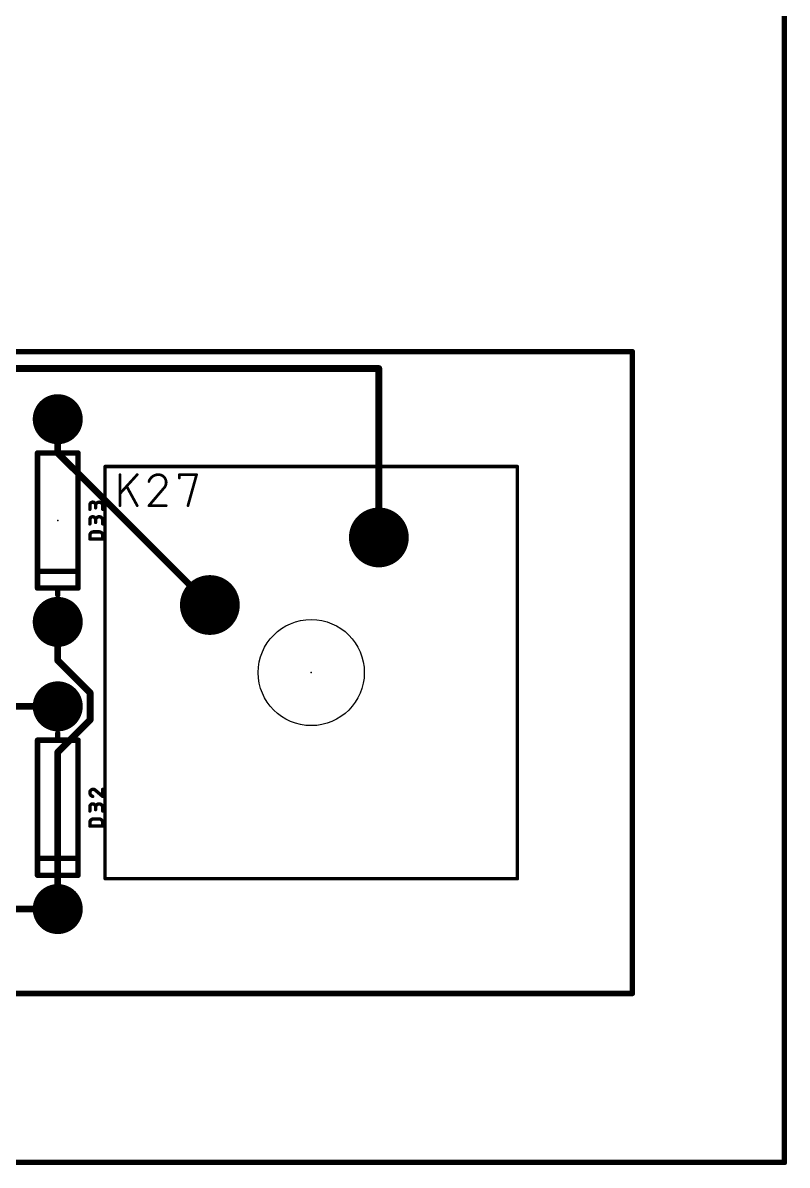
# Model space of a CAD drawing. Extents: x -5 to 151, y -26 to 100.
# Drawn here: x 121.88 to 150.6, y -26.14 to 16.8 of the extents above; entities that cross this region are included whole.
import ezdxf

# ---------------------------------------------------------------- set-up
doc = ezdxf.new("R2010")
doc.units = 0
for name, color, linetype in [('1', 12, 'CONTINUOUS'), ('16', 132, 'CONTINUOUS'), ('17', 110, 'CONTINUOUS'), ('20', 31, 'CONTINUOUS'), ('21', 253, 'CONTINUOUS'), ('23', 53, 'CONTINUOUS'), ('25', 253, 'CONTINUOUS'), ('51', 253, 'CONTINUOUS')]:
    doc.layers.add(name, color=color, linetype=linetype)

# ---------------------------------------------------------------- blocks, each defined once
blk = doc.blocks.new('ROUNDP')
at = {"const_width": 0.5}
blk.add_lwpolyline([(0, -0.25, 1), (0, 0.25, 1), (0, -0.25)], format="xyb", dxfattribs=at)

msp = doc.modelspace()

# ---------------------------------------------------------------- linework, layer by layer
at = {"layer": '1'}
for points, const_width in [([(144.78, 4.445), (119.38, 4.445)], 0.1524), ([(144.78, -19.685), (144.78, 4.445)], 0.1524), ([(118.745, 3.81), (135.255, 3.81)], 0.254), ([(135.255, 3.81), (135.255, -2.54)], 0.254), ([(82.55, -19.685), (144.78, -19.685)], 0.1524)]:
    msp.add_lwpolyline(points, dxfattribs=dict(at, const_width=const_width))
for points, const_width in [([(144.8181, 4.445, 1), (144.7419, 4.445)], 0.0762), ([(144.78, 4.4069, 1), (144.78, 4.4831)], 0.0762), ([(135.3185, 3.81, 1), (135.1915, 3.81)], 0.127), ([(135.255, 3.7465, 1), (135.255, 3.8735)], 0.127), ([(135.1915, -2.54, 1), (135.3185, -2.54)], 0.127), ([(144.7419, -19.685, 1), (144.8181, -19.685)], 0.0762), ([(144.78, -19.7231, 1), (144.78, -19.6469)], 0.0762)]:
    msp.add_lwpolyline(points, format="xyb", dxfattribs=dict(at, const_width=const_width))
at = {"layer": '16'}
for points, const_width in [([(144.78, 4.445), (119.38, 4.445)], 0.1524), ([(144.78, -19.685), (144.78, 4.445)], 0.1524), ([(123.19, 0.635), (123.19, 1.905)], 0.254), ([(128.905, -5.08), (123.19, 0.635)], 0.254), ([(123.19, -5.715), (123.19, -7.1658)], 0.254), ([(123.19, -7.1658), (124.4092, -8.385)], 0.254), ([(124.4092, -8.385), (124.4092, -9.395)], 0.254), ([(123.19, -8.89), (119.3713, -8.89)], 0.254), ([(124.4092, -9.395), (123.19, -10.6142)], 0.254), ([(123.19, -10.6142), (123.19, -16.51)], 0.254), ([(123.19, -16.51), (104.14, -16.51)], 0.254), ([(82.55, -19.685), (144.78, -19.685)], 0.1524)]:
    msp.add_lwpolyline(points, dxfattribs=dict(at, const_width=const_width))
for points, const_width in [([(144.8181, 4.445, 1), (144.7419, 4.445)], 0.0762), ([(144.78, 4.4069, 1), (144.78, 4.4831)], 0.0762), ([(123.2535, 1.905, 1), (123.1265, 1.905)], 0.127), ([(123.2349, 0.6799, 1), (123.1451, 0.5901)], 0.127), ([(123.1265, 0.635, 1), (123.2535, 0.635)], 0.127), ([(128.8601, -5.1249, 1), (128.9499, -5.0351)], 0.127), ([(123.2535, -5.715, 1), (123.1265, -5.715)], 0.127), ([(123.2349, -7.1209, 1), (123.1451, -7.2107)], 0.127), ([(123.1265, -7.1658, 1), (123.2535, -7.1658)], 0.127), ([(124.4727, -8.385, 1), (124.3457, -8.385)], 0.127), ([(124.3643, -8.4299, 1), (124.4541, -8.3401)], 0.127), ([(123.19, -8.9535, 1), (123.19, -8.8265)], 0.127), ([(124.3457, -9.395, 1), (124.4727, -9.395)], 0.127), ([(124.4541, -9.4399, 1), (124.3643, -9.3501)], 0.127), ([(123.2535, -10.6142, 1), (123.1265, -10.6142)], 0.127), ([(123.1451, -10.5693, 1), (123.2349, -10.6591)], 0.127), ([(123.1265, -16.51, 1), (123.2535, -16.51)], 0.127), ([(123.19, -16.5735, 1), (123.19, -16.4465)], 0.127), ([(144.7419, -19.685, 1), (144.8181, -19.685)], 0.0762), ([(144.78, -19.7231, 1), (144.78, -19.6469)], 0.0762)]:
    msp.add_lwpolyline(points, format="xyb", dxfattribs=dict(at, const_width=const_width))
at = {"layer": '20', "const_width": 0.2032}
for points in [[(150.495, -26.035), (150.495, 100.33)], [(150.495, -26.035), (-5.08, -26.035)]]:
    msp.add_lwpolyline(points, dxfattribs=at)
at = {"layer": '20', "const_width": 0.1016}
for points in [[(150.4442, -26.035, 1), (150.5458, -26.035)], [(150.495, -26.0858, 1), (150.495, -25.9842)]]:
    msp.add_lwpolyline(points, format="xyb", dxfattribs=at)
at = {"layer": '20'}
msp.add_circle((132.715, -7.62), 1.9939, dxfattribs=at)
at = {"layer": '21', "const_width": 0.2032}
for points in [[(144.78, 4.445), (119.38, 4.445)], [(144.78, -19.685), (144.78, 4.445)], [(123.19, 0.635), (123.19, 0.889)], [(122.428, -4.445), (122.428, 0.635)], [(122.428, 0.635), (123.19, 0.635)], [(123.19, 0.635), (123.952, 0.635)], [(123.952, 0.635), (123.952, -4.445)], [(123.825, -3.81), (122.555, -3.81)], [(123.19, -4.445), (122.428, -4.445)], [(123.952, -4.445), (123.19, -4.445)], [(123.19, -4.445), (123.19, -4.699)], [(123.19, -10.16), (123.19, -9.906)], [(122.428, -15.24), (122.428, -10.16)], [(122.428, -10.16), (123.19, -10.16)], [(123.19, -10.16), (123.952, -10.16)], [(123.952, -10.16), (123.952, -15.24)], [(123.825, -14.605), (122.555, -14.605)], [(123.19, -15.24), (122.428, -15.24)], [(123.952, -15.24), (123.19, -15.24)], [(123.19, -15.24), (123.19, -15.494)], [(144.78, -19.685), (82.55, -19.685)]]:
    msp.add_lwpolyline(points, dxfattribs=at)
at = {"layer": '21', "const_width": 0.1016}
for points in [[(144.8308, 4.445, 1), (144.7292, 4.445)], [(144.78, 4.3942, 1), (144.78, 4.4958)], [(123.2408, 0.889, 1), (123.1392, 0.889)], [(122.4788, 0.635, 1), (122.3772, 0.635)], [(122.428, 0.6858, 1), (122.428, 0.5842)], [(123.19, 0.6858, 1), (123.19, 0.5842)], [(123.1392, 0.635, 1), (123.2408, 0.635)], [(123.19, 0.5842, 1), (123.19, 0.6858)], [(124.0028, 0.635, 1), (123.9012, 0.635)], [(123.952, 0.5842, 1), (123.952, 0.6858)], [(122.555, -3.7592, 1), (122.555, -3.8608)], [(123.825, -3.8608, 1), (123.825, -3.7592)], [(122.428, -4.3942, 1), (122.428, -4.4958)], [(122.3772, -4.445, 1), (122.4788, -4.445)], [(123.19, -4.3942, 1), (123.19, -4.4958)], [(123.2408, -4.445, 1), (123.1392, -4.445)], [(123.1392, -4.699, 1), (123.2408, -4.699)], [(123.19, -4.4958, 1), (123.19, -4.3942)], [(123.9012, -4.445, 1), (124.0028, -4.445)], [(123.952, -4.4958, 1), (123.952, -4.3942)], [(123.2408, -9.906, 1), (123.1392, -9.906)], [(122.4788, -10.16, 1), (122.3772, -10.16)], [(122.428, -10.1092, 1), (122.428, -10.2108)], [(123.19, -10.1092, 1), (123.19, -10.2108)], [(123.1392, -10.16, 1), (123.2408, -10.16)], [(123.19, -10.2108, 1), (123.19, -10.1092)], [(124.0028, -10.16, 1), (123.9012, -10.16)], [(123.952, -10.2108, 1), (123.952, -10.1092)], [(122.555, -14.5542, 1), (122.555, -14.6558)], [(123.825, -14.6558, 1), (123.825, -14.5542)], [(122.428, -15.1892, 1), (122.428, -15.2908)], [(122.3772, -15.24, 1), (122.4788, -15.24)], [(123.19, -15.1892, 1), (123.19, -15.2908)], [(123.2408, -15.24, 1), (123.1392, -15.24)], [(123.1392, -15.494, 1), (123.2408, -15.494)], [(123.19, -15.2908, 1), (123.19, -15.1892)], [(123.9012, -15.24, 1), (124.0028, -15.24)], [(123.952, -15.2908, 1), (123.952, -15.1892)], [(144.7292, -19.685, 1), (144.8308, -19.685)], [(144.78, -19.7358, 1), (144.78, -19.6342)]]:
    msp.add_lwpolyline(points, format="xyb", dxfattribs=at)
at = {"layer": '23'}
for p in [(123.19, -1.905), (132.715, -7.62), (123.19, -12.7)]:
    msp.add_point(p, dxfattribs=at)
at = {"layer": '25'}
for points, const_width in [([(125.5268, -1.3462), (125.5268, -0.1778)], 0.1016), ([(126.1759, -0.1778), (125.5268, -0.8918)], 0.1016), ([(127.7578, -0.3076), (127.7578, -0.1778)], 0.1016), ([(127.7578, -0.1778), (128.4069, -0.1778)], 0.1016), ([(128.4069, -0.1778), (128.0823, -1.3462)], 0.1016), ([(126.1759, -1.3462), (125.7864, -0.6322)], 0.1016), ([(127.1665, -0.6971), (126.6148, -1.3462)], 0.1016), ([(124.3965, -1.4813), (124.3965, -1.3204)], 0.127), ([(124.611, -1.3204), (124.611, -1.4277)], 0.127), ([(124.8791, -1.4813), (124.8791, -1.3472)], 0.127), ([(126.6148, -1.3462), (127.2639, -1.3462)], 0.1016), ([(124.3965, -2.0299), (124.3965, -1.869)], 0.127), ([(124.611, -1.869), (124.611, -1.9763)], 0.127), ([(124.8791, -2.0299), (124.8791, -1.8959)], 0.127), ([(124.3965, -2.5968), (124.3965, -2.4628)], 0.127), ([(124.8791, -2.5968), (124.3965, -2.5968)], 0.127), ([(124.5306, -2.3287), (124.745, -2.3287)], 0.127), ([(124.8791, -2.4628), (124.8791, -2.5968)], 0.127), ([(124.611, -12.0484), (124.8791, -12.2763)], 0.127), ([(124.8791, -12.2763), (124.8791, -12.0082)], 0.127), ([(124.3965, -12.8249), (124.3965, -12.664)], 0.127), ([(124.611, -12.664), (124.611, -12.7713)], 0.127), ([(124.8791, -12.8249), (124.8791, -12.6909)], 0.127), ([(124.3965, -13.3918), (124.3965, -13.2578)], 0.127), ([(124.5306, -13.1237), (124.745, -13.1237)], 0.127), ([(124.8791, -13.2578), (124.8791, -13.3918)], 0.127), ([(124.8791, -13.3918), (124.3965, -13.3918)], 0.127)]:
    msp.add_lwpolyline(points, dxfattribs=dict(at, const_width=const_width))
for points, const_width in [([(125.5522, -0.1778, 1), (125.5014, -0.1778)], 0.0508), ([(126.1947, -0.1949, 1), (126.1571, -0.1607)], 0.0508), ([(126.9718, -0.1778, 0.3252), (126.6148, -0.4374)], 0.1016), ([(126.5906, -0.4296, 1), (126.6389, -0.4453)], 0.0508), ([(127.2639, -0.4699, 0.4142), (126.9718, -0.1778)], 0.1016), ([(126.9718, -0.1524, 1), (126.9718, -0.2032)], 0.0508), ([(126.9718, -0.2032, 1), (126.9718, -0.1524)], 0.0508), ([(127.1665, -0.6971, 0.2053), (127.2639, -0.4699)], 0.1016), ([(127.2893, -0.4699, 1), (127.2385, -0.4699)], 0.0508), ([(127.7832, -0.1778, 1), (127.7324, -0.1778)], 0.0508), ([(127.7578, -0.1524, 1), (127.7578, -0.2032)], 0.0508), ([(127.7324, -0.3076, 1), (127.7832, -0.3076)], 0.0508), ([(128.4313, -0.1846, 1), (128.3824, -0.171)], 0.0508), ([(128.4069, -0.2032, 1), (128.4069, -0.1524)], 0.0508), ([(125.508, -0.8747, 1), (125.5456, -0.9089)], 0.0508), ([(125.8087, -0.62, 1), (125.7641, -0.6443)], 0.0508), ([(127.149, -0.6787, 1), (127.184, -0.7155)], 0.0508), ([(127.1859, -0.7135, 1), (127.1472, -0.6806)], 0.0508), ([(127.2385, -0.4699, 1), (127.2893, -0.4699)], 0.0508), ([(124.611, -1.3204, 1), (124.3965, -1.3204)], 0.127), ([(124.4283, -1.3204, 1), (124.3648, -1.3204)], 0.0635), ([(124.6427, -1.3204, 1), (124.5792, -1.3204)], 0.0635), ([(124.8791, -1.3472, 1), (124.611, -1.3472)], 0.127), ([(124.9109, -1.3472, 1), (124.8474, -1.3472)], 0.0635), ([(124.611, -1.869, 1), (124.3965, -1.869)], 0.127), ([(124.3648, -1.3204, 1), (124.4283, -1.3204)], 0.0635), ([(124.3648, -1.4813, 1), (124.4283, -1.4813)], 0.0635), ([(124.5792, -1.3204, 1), (124.6427, -1.3204)], 0.0635), ([(124.5792, -1.3472, 1), (124.6427, -1.3472)], 0.0635), ([(124.5792, -1.4277, 1), (124.6427, -1.4277)], 0.0635), ([(124.8791, -1.8959, 1), (124.611, -1.8959)], 0.127), ([(124.8474, -1.3472, 1), (124.9109, -1.3472)], 0.0635), ([(124.8474, -1.4813, 1), (124.9109, -1.4813)], 0.0635), ([(125.5014, -1.3462, 1), (125.5522, -1.3462)], 0.0508), ([(126.1536, -1.3584, 1), (126.1982, -1.334)], 0.0508), ([(126.5954, -1.3297, 1), (126.6341, -1.3627)], 0.0508), ([(126.6148, -1.3208, 1), (126.6148, -1.3716)], 0.0508), ([(127.2639, -1.3716, 1), (127.2639, -1.3208)], 0.0508), ([(128.0578, -1.3394, 1), (128.1068, -1.353)], 0.0508), ([(124.4283, -1.869, 1), (124.3648, -1.869)], 0.0635), ([(124.3648, -1.869, 1), (124.4283, -1.869)], 0.0635), ([(124.3648, -2.0299, 1), (124.4283, -2.0299)], 0.0635), ([(124.6427, -1.869, 1), (124.5792, -1.869)], 0.0635), ([(124.5792, -1.869, 1), (124.6427, -1.869)], 0.0635), ([(124.5792, -1.8959, 1), (124.6427, -1.8959)], 0.0635), ([(124.5792, -1.9763, 1), (124.6427, -1.9763)], 0.0635), ([(124.9109, -1.8959, 1), (124.8474, -1.8959)], 0.0635), ([(124.8474, -1.8959, 1), (124.9109, -1.8959)], 0.0635), ([(124.8474, -2.0299, 1), (124.9109, -2.0299)], 0.0635), ([(124.5306, -2.3287, 0.4142), (124.3965, -2.4628)], 0.127), ([(124.3965, -2.5651, 1), (124.3965, -2.6286)], 0.0635), ([(124.4283, -2.4628, 1), (124.3648, -2.4628)], 0.0635), ([(124.3648, -2.4628, 1), (124.4283, -2.4628)], 0.0635), ([(124.3648, -2.5968, 1), (124.4283, -2.5968)], 0.0635), ([(124.5306, -2.297, 1), (124.5306, -2.3605)], 0.0635), ([(124.5306, -2.3605, 1), (124.5306, -2.297)], 0.0635), ([(124.8791, -2.4628, 0.4142), (124.745, -2.3287)], 0.127), ([(124.745, -2.297, 1), (124.745, -2.3605)], 0.0635), ([(124.745, -2.3605, 1), (124.745, -2.297)], 0.0635), ([(124.9109, -2.4628, 1), (124.8474, -2.4628)], 0.0635), ([(124.8474, -2.4628, 1), (124.9108, -2.4628)], 0.0635), ([(124.8474, -2.5968, 1), (124.9109, -2.5968)], 0.0635), ([(124.8791, -2.6286, 1), (124.8791, -2.5651)], 0.0635), ([(124.5172, -12.0082, 0.4142), (124.3965, -12.1288)], 0.127), ([(124.611, -12.0484, 0.2053), (124.5172, -12.0082)], 0.127), ([(124.5172, -11.9764, 1), (124.5172, -12.0399)], 0.0635), ([(124.5172, -12.0399, 1), (124.5172, -11.9764)], 0.0635), ([(124.6316, -12.0242, 1), (124.5904, -12.0726)], 0.0635), ([(124.588, -12.0703, 1), (124.634, -12.0265)], 0.0635), ([(124.9109, -12.0082, 1), (124.8474, -12.0082)], 0.0635), ([(124.3647, -12.1288, 1), (124.4282, -12.1288)], 0.0635), ([(124.3965, -12.1288, 0.3252), (124.5037, -12.2763)], 0.127), ([(124.4282, -12.1288, 1), (124.3648, -12.1288)], 0.0635), ([(124.494, -12.3065, 1), (124.5135, -12.2461)], 0.0635), ([(124.8474, -12.2763, 1), (124.9109, -12.2763)], 0.0635), ([(124.8585, -12.3005, 1), (124.8997, -12.2521)], 0.0635), ([(124.611, -12.664, 1), (124.3965, -12.664)], 0.127), ([(124.4283, -12.664, 1), (124.3648, -12.664)], 0.0635), ([(124.3648, -12.664, 1), (124.4283, -12.664)], 0.0635), ([(124.3648, -12.8249, 1), (124.4283, -12.8249)], 0.0635), ([(124.6427, -12.664, 1), (124.5792, -12.664)], 0.0635), ([(124.5792, -12.664, 1), (124.6427, -12.664)], 0.0635), ([(124.5792, -12.6909, 1), (124.6427, -12.6909)], 0.0635), ([(124.5792, -12.7713, 1), (124.6427, -12.7713)], 0.0635), ([(124.8791, -12.6909, 1), (124.611, -12.6909)], 0.127), ([(124.9109, -12.6909, 1), (124.8474, -12.6909)], 0.0635), ([(124.8474, -12.6909, 1), (124.9109, -12.6909)], 0.0635), ([(124.8474, -12.8249, 1), (124.9109, -12.8249)], 0.0635), ([(124.5306, -13.1237, 0.4142), (124.3965, -13.2578)], 0.127), ([(124.4283, -13.2578, 1), (124.3648, -13.2578)], 0.0635), ([(124.3648, -13.2578, 1), (124.4283, -13.2578)], 0.0635), ([(124.5306, -13.092, 1), (124.5306, -13.1555)], 0.0635), ([(124.5306, -13.1555, 1), (124.5306, -13.092)], 0.0635), ([(124.8791, -13.2578, 0.4142), (124.745, -13.1237)], 0.127), ([(124.745, -13.092, 1), (124.745, -13.1555)], 0.0635), ([(124.745, -13.1555, 1), (124.745, -13.092)], 0.0635), ([(124.9109, -13.2578, 1), (124.8474, -13.2578)], 0.0635), ([(124.8474, -13.2578, 1), (124.9108, -13.2578)], 0.0635), ([(124.3965, -13.3601, 1), (124.3965, -13.4236)], 0.0635), ([(124.3648, -13.3918, 1), (124.4283, -13.3918)], 0.0635), ([(124.8474, -13.3918, 1), (124.9109, -13.3918)], 0.0635), ([(124.8791, -13.4236, 1), (124.8791, -13.3601)], 0.0635)]:
    msp.add_lwpolyline(points, format="xyb", dxfattribs=dict(at, const_width=const_width))
at = {"layer": '51', "const_width": 0.127}
for points in [[(124.968, -15.367), (124.968, 0.127)], [(124.968, 0.127), (140.462, 0.127)], [(140.462, 0.127), (140.462, -15.367)], [(140.462, -15.367), (124.968, -15.367)]]:
    msp.add_lwpolyline(points, dxfattribs=at)
at = {"layer": '51', "const_width": 0.0635}
for points in [[(124.968, 0.1588, 1), (124.968, 0.0953)], [(124.9998, 0.127, 1), (124.9363, 0.127)], [(140.4938, 0.127, 1), (140.4303, 0.127)], [(140.462, 0.0953, 1), (140.462, 0.1588)], [(124.968, -15.3353, 1), (124.968, -15.3988)], [(124.9363, -15.367, 1), (124.9998, -15.367)], [(140.4303, -15.367, 1), (140.4938, -15.367)], [(140.462, -15.3988, 1), (140.462, -15.3353)]]:
    msp.add_lwpolyline(points, format="xyb", dxfattribs=at)

# ---------------------------------------------------------------- block references
at = {"layer": '17', "xscale": 1.8796, "yscale": 1.8796, "rotation": 270}
for p in [(123.19, 1.905), (123.19, 1.905), (123.19, -5.715), (123.19, -5.715), (123.19, -8.89), (123.19, -8.89), (123.19, -16.51), (123.19, -16.51)]:
    msp.add_blockref('ROUNDP', p, dxfattribs=at)
at = {"layer": '17', "xscale": 2.2479, "yscale": 2.2479}
for p in [(135.255, -2.54), (135.255, -2.54), (128.905, -5.08), (128.905, -5.08)]:
    msp.add_blockref('ROUNDP', p, dxfattribs=at)

doc.saveas('drawing.dxf')
